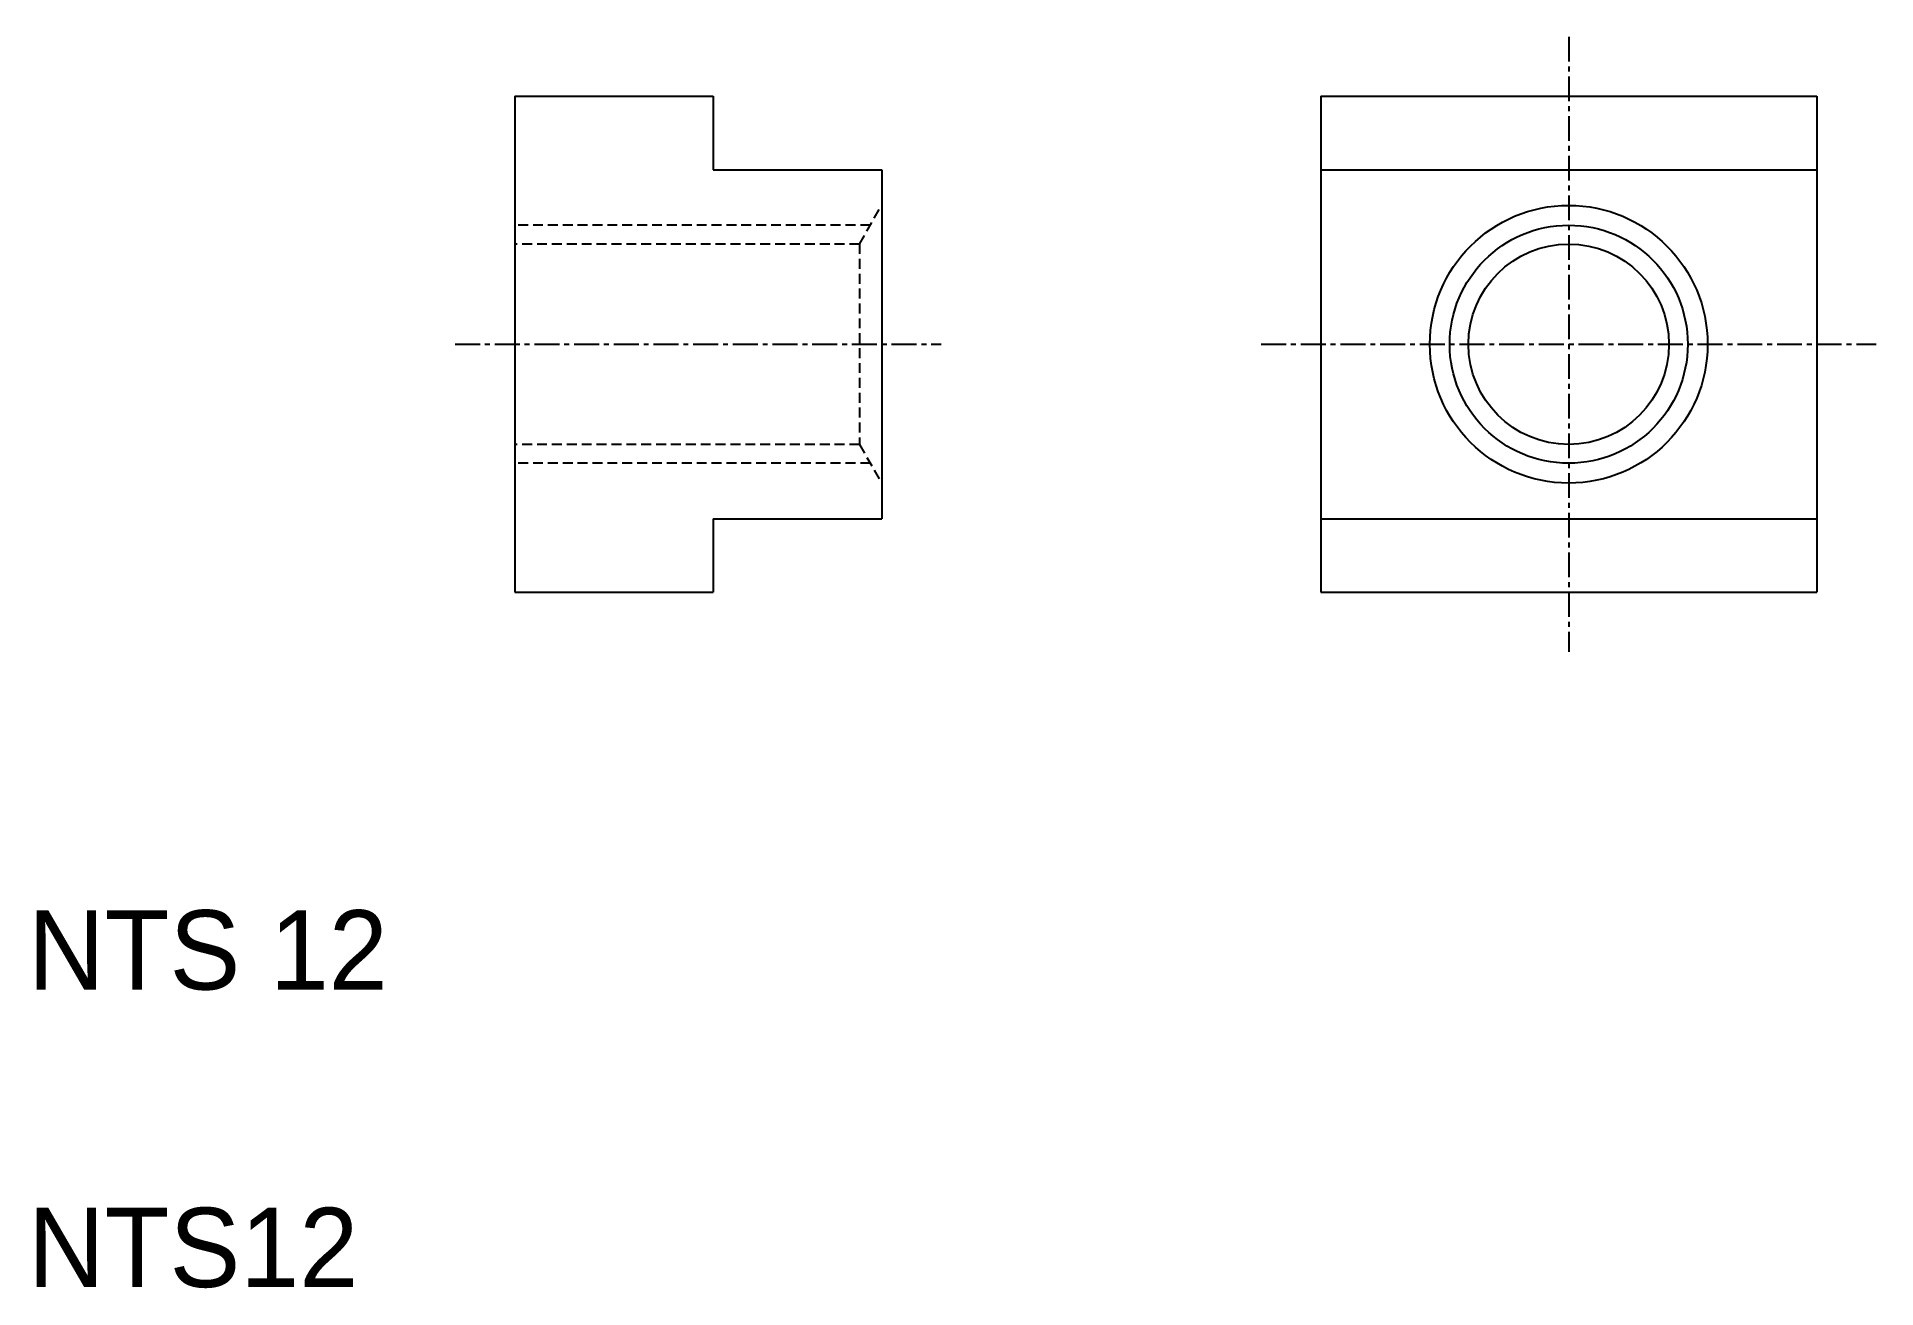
# Model space of a CAD drawing. Extents: x 10.4 to 103.2, y 9.9 to 73.
import ezdxf

# ---------------------------------------------------------------- set-up
doc = ezdxf.new("R2010")
doc.units = 0
doc.linetypes.add('CENTER', pattern=[2, 1.25, -0.25, 0.25, -0.25])
doc.linetypes.add('DASHED', pattern=[0.75, 0.5, -0.25])
doc.layers.get('0').update_dxf_attribs({"linetype": 'CONTINUOUS'})
doc.layers.add('CENTER', color=1, linetype='CENTER')

msp = doc.modelspace()

# ---------------------------------------------------------------- linework, layer by layer
at = {"color": 7, "linetype": 'CONTINUOUS'}
for p, q in [((34.531, 70.033), (34.531, 45.033)), ((34.531, 70.033), (44.531, 70.033)), ((44.531, 70.033), (44.531, 66.333)), ((75.161, 70.033), (75.161, 45.033)), ((75.161, 70.033), (100.161, 70.033)), ((100.161, 70.033), (100.161, 45.033)), ((44.531, 66.333), (53.031, 66.333)), ((53.031, 66.333), (53.031, 48.733)), ((75.161, 66.333), (100.161, 66.333)), ((44.531, 48.733), (44.531, 45.033)), ((44.531, 48.733), (53.031, 48.733)), ((75.161, 48.733), (100.161, 48.733)), ((34.531, 45.033), (44.531, 45.033)), ((75.161, 45.033), (100.161, 45.033))]:
    msp.add_line(p, q, dxfattribs=at)
at = {"color": 3, "linetype": 'DASHED'}
for p, q in [((51.907, 62.586), (53.031, 64.533)), ((34.531, 63.783), (34.531, 63.783)), ((52.453, 63.533), (34.531, 63.533)), ((51.907, 62.586), (34.531, 62.586)), ((51.907, 62.586), (51.907, 52.48)), ((34.531, 57.533), (34.531, 57.533)), ((51.907, 52.48), (34.531, 52.48)), ((51.907, 52.48), (53.031, 50.533)), ((52.453, 51.533), (34.531, 51.533))]:
    msp.add_line(p, q, dxfattribs=at)
at = {"color": 7, "linetype": 'CONTINUOUS'}
for radius in [7, 5.053]:
    msp.add_circle((87.661, 57.533), radius, dxfattribs=at)
at = {"color": 3, "linetype": 'CONTINUOUS'}
msp.add_circle((87.661, 57.533), 6, dxfattribs=at)
at = {"layer": 'CENTER', "color": 1, "linetype": 'CENTER'}
for p, q in [((87.661, 73.033), (87.661, 42.033)), ((31.531, 57.533), (56.031, 57.533)), ((72.161, 57.533), (103.161, 57.533))]:
    msp.add_line(p, q, dxfattribs=at)

# ---------------------------------------------------------------- texts
at = {"color": 7, "linetype": 'CONTINUOUS'}
for s, p in [('NTS 12', (10, 25)), ('NTS12', (10, 10))]:
    msp.add_text(s, height=4, dxfattribs=at).set_placement(p)

doc.saveas('drawing.dxf')
